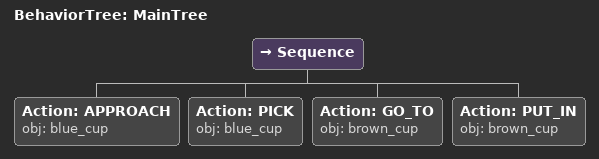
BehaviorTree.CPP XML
<root main_tree_to_execute="MainTree">
  <BehaviorTree ID="MainTree">
    <Sequence>
      <!-- Approach blue_cup -->
      <Action ID="APPROACH" obj="blue_cup" />
      <!-- Pick blue_cup -->
      <Action ID="PICK" obj="blue_cup" />
      <!-- Go to brown_cup -->
      <Action ID="GO_TO" obj="brown_cup" />
      <!-- Put in brown_cup -->
      <Action ID="PUT_IN" obj="brown_cup" />
    </Sequence>
  </BehaviorTree>
</root>
